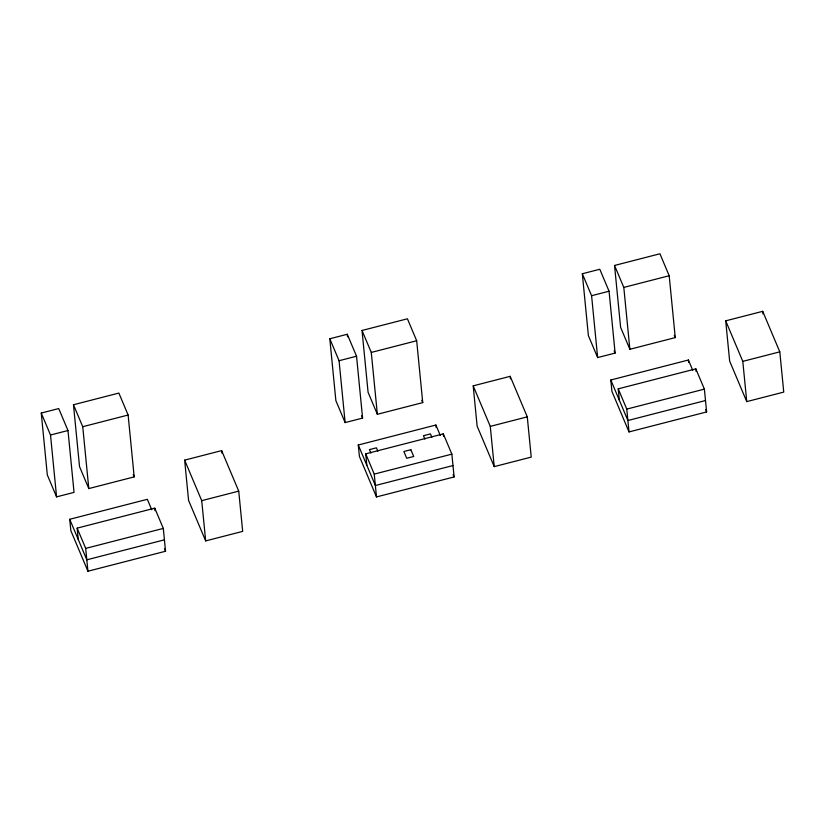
<?xml version="1.0" encoding="UTF-8"?>
<svg xmlns="http://www.w3.org/2000/svg" width="825" height="825" viewBox="0 0 825 825"><rect width="100%" height="100%" fill="white"/><g stroke="black" fill="none" stroke-linecap="round" stroke-linejoin="round"><path stroke-width="1.24" d="M41.25 413.057L58.719 408.561L67.98 430.516L74.044 492.381L56.574 496.877L47.314 474.922L41.25 413.057L50.511 435.012L56.574 496.877M73.466 404.755L118.862 393.071L128.123 415.027L134.186 476.891L88.801 488.575L79.54 466.63L73.466 404.755L82.737 426.711L88.801 488.575M329.804 338.766L347.273 334.269L356.534 356.225L362.598 418.089L345.128 422.586L335.868 400.641L329.804 338.766L339.065 360.721L345.128 422.586M362.02 330.474L407.416 318.79L416.677 340.746L422.74 402.61L377.355 414.294L368.094 392.339L362.02 330.474L371.281 352.43L377.355 414.294M582.326 273.756L599.796 269.259L609.056 291.215L615.12 353.079L597.651 357.576L588.39 335.631L582.326 273.756L591.587 295.711L597.651 357.576M614.542 265.464L659.928 253.78L669.188 275.736L675.262 337.6L629.867 349.284L620.606 327.329L614.542 265.464L623.803 287.42L629.867 349.284M50.511 435.012L67.98 430.516M82.737 426.711L128.123 415.027M339.065 360.721L356.534 356.225M371.281 352.43L416.677 340.746M591.587 295.711L609.056 291.215M623.803 287.42L669.188 275.736M184.635 460.144L221.636 450.615L238.734 491.133L242.674 531.382L205.672 540.911L188.574 500.393L184.635 460.144L201.723 500.662L205.672 540.911M473.189 385.853L510.19 376.334L527.278 416.852L531.228 457.102L494.227 466.63L477.128 426.102L473.189 385.853L490.277 426.381L494.227 466.63M725.711 320.843L762.712 311.324L779.8 351.842L783.75 392.092L746.749 401.62L729.651 361.092L725.711 320.843L742.799 361.371L746.749 401.62M78.272 539.55L77.158 528.134L154.76 508.159L163.309 528.413L165.547 551.244L87.935 571.22L70.847 530.702L69.723 519.286L147.335 499.311L151.728 509.726M366.826 465.259L365.712 453.853L443.314 433.868L451.863 454.132L454.101 476.953L376.489 496.939L359.401 456.411L358.277 445.005L435.889 425.019L440.282 435.445M619.348 400.249L618.224 388.843L695.836 368.858L704.385 389.122L706.623 411.943L629.011 431.929L611.923 391.401L610.799 379.995L688.411 360.009L692.804 370.435M201.723 500.662L238.734 491.133M490.277 426.381L527.278 416.852M742.799 361.371L779.8 351.842M87.935 571.22L85.697 548.398L163.309 528.413M376.489 496.939L374.251 474.107L451.863 454.132M629.011 431.929L626.773 409.097L704.385 389.122M164.433 539.828L86.821 559.814L69.723 519.286M452.987 465.548L375.375 485.523L358.277 445.005M705.499 400.537L627.897 420.513L610.799 379.995M674.283 335.29L675.262 337.6M705.643 409.633L706.623 411.943M614.14 350.769L615.12 353.079M618.224 388.843L626.773 409.097M421.761 400.3L422.74 402.61M453.121 474.643L454.101 476.953M431.867 437.291L430.444 433.909L423.452 435.713L424.885 439.086M377.829 451.203L376.406 447.82L369.425 449.625L370.848 452.997M361.618 415.779L362.598 418.089M365.712 453.853L374.251 474.107M133.207 474.581L134.186 476.891M164.567 548.924L165.547 551.244M77.158 528.134L85.697 548.398M762.712 311.324L762.96 313.84M695.836 368.858L696.083 371.394M688.411 360.009L688.658 362.546M510.19 376.334L510.438 378.84M443.314 433.868L443.561 436.404M435.889 425.019L436.136 427.556M347.273 334.269L347.521 336.796M221.636 450.615L221.884 453.131M154.76 508.159L155.007 510.696M410.85 449.718L403.868 451.512L406.715 458.267L413.707 456.472L410.85 449.718"/></g></svg>
